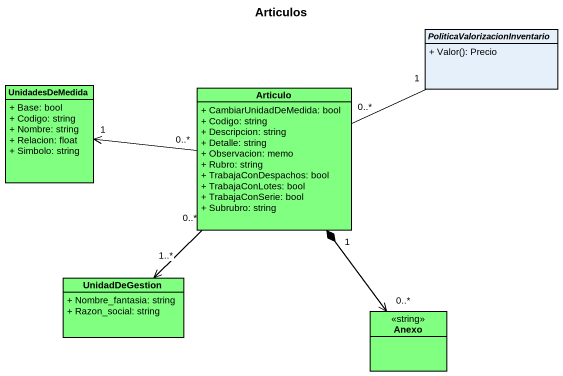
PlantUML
@startuml
title Articulos
hide circle
hide empty members
skinparam classAttributeIconSize 0
abstract class "PoliticaValorizacionInventario" as PoliticaValorizacionInventar {
  + Valor(): Precio
}
class UnidadesDeMedida #80FF80 {
  + Base: bool
  + Codigo: string
  + Nombre: string
  + Relacion: float
  + Simbolo: string
}
class Articulo #80FF80 {
  + CambiarUnidadDeMedida: bool
  + Codigo: string
  + Descripcion: string
  + Detalle: string
  + Observacion: memo
  + Rubro: string
  + TrabajaConDespachos: bool
  + TrabajaConLotes: bool
  + TrabajaConSerie: bool
  + Subrubro: string
}
class UnidadDeGestion #80FF80 {
  + Nombre_fantasia: string
  + Razon_social: string
}
class Anexo <<string>> #80FF80
Articulo "0..*" -right- "1" PoliticaValorizacionInventar
Articulo "0..*" -left-> "1" UnidadesDeMedida
Articulo "0..*" --> "1..*" UnidadDeGestion
Articulo "1" *--> "0..*" Anexo
@enduml
